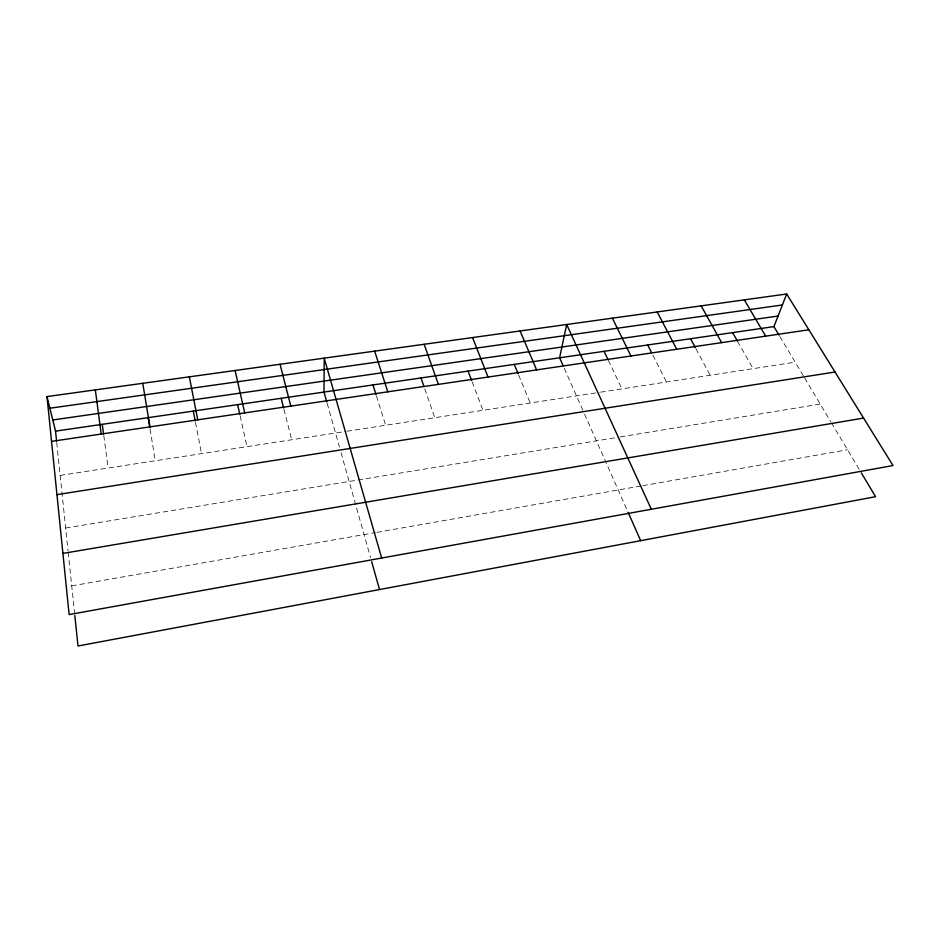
<?xml version="1.0" encoding="UTF-8"?>
<svg xmlns="http://www.w3.org/2000/svg" width="940" height="940" viewBox="0 0 940 940"><rect width="100%" height="100%" fill="white"/><g stroke="black" fill="none" stroke-linecap="round" stroke-linejoin="round"><path stroke-width="0.7" stroke-dasharray="4.7 3.53" d="M71.722 585.89L375.53 532.569M376.964 532.322L641.35 485.921M642.795 485.674L847.504 449.743M65.671 528.022L618.978 437.135M620.388 436.9L820.221 404.082M60.16 475.429L345.544 431.46M346.978 431.237L599.191 392.38M600.613 392.156L795.181 362.182M779.789 336.414L803.9 376.764M804.628 377.986L830.678 421.578M831.43 422.836L859.877 470.447M737.559 341.314L753.081 368.668M695.976 348.811L710.182 375.283M652.889 355.191L666.46 382.016M608.38 360.384L621.904 388.878M564.259 368.292L583.999 412.825M584.574 414.129L627.532 511.007M518.668 375.037L530.184 403.013M472.186 381.91L482.96 410.287M424.798 388.913L434.785 417.701M376.482 396.069L385.659 425.28M327.19 403.354L339.457 447.041M341.044 452.657L370.524 557.573M283.974 409.346L291.647 439.755M240.123 415.832L246.997 446.641M195.496 422.436L201.548 453.644M150.071 429.145L155.276 460.764M103.788 435.608L108.147 468.026M56.717 442.564L68.044 550.781M68.197 552.203L74.519 612.621"/><path stroke-width="1.41" d="M779.06 335.192L773.925 326.603L786.674 293.997L47 396.586L69.125 614.572L893 465.547L786.674 293.997M62.91 553.402L863.578 418.077M56.952 494.652L835.025 372.005M51.547 441.365L808.858 329.787M47 396.586L55.53 431.131L773.925 326.603M52.769 419.969L778.062 316.04M49.879 408.23L782.386 304.96M861.334 472.879L875.563 496.696L78.008 646.003L74.812 615.442M744.327 299.872L765.665 336.156M732.624 332.607L737.559 341.314M701.17 305.853L721.638 342.642M690.559 338.729L695.295 347.553M657.201 311.963L676.741 349.257M647.719 344.968L651.596 352.629M612.375 318.178L630.963 356.002M604.067 351.313L607.757 359.092M651.326 509.269L566.691 324.512L559.606 357.788L563.095 365.672M628.108 512.312L640.681 540.676M520.102 330.974L536.634 369.902M514.286 364.379L518.116 373.709M472.585 337.566L488.024 377.058M468.085 371.1L471.68 380.559M424.116 344.287L438.416 384.366M421.003 377.951L423.846 386.176M374.661 351.149L387.785 391.827M372.98 384.942L376.035 394.671M381.675 558.043L324.206 358.14L324.018 392.062L326.791 401.944M371.664 561.627L379.513 589.556M280.05 364.262L290.812 406.115M281.189 398.29L283.633 407.972M235.106 370.501L244.717 412.907M237.62 404.635L239.806 414.434M189.351 376.846L197.764 419.828M193.287 411.086L195.214 421.014M142.763 383.309L149.942 426.878M148.179 417.642L149.836 427.712M102.26 424.328L103.588 434.198M95.328 389.889L101.203 434.057M55.53 431.131L56.576 441.13"/></g></svg>
